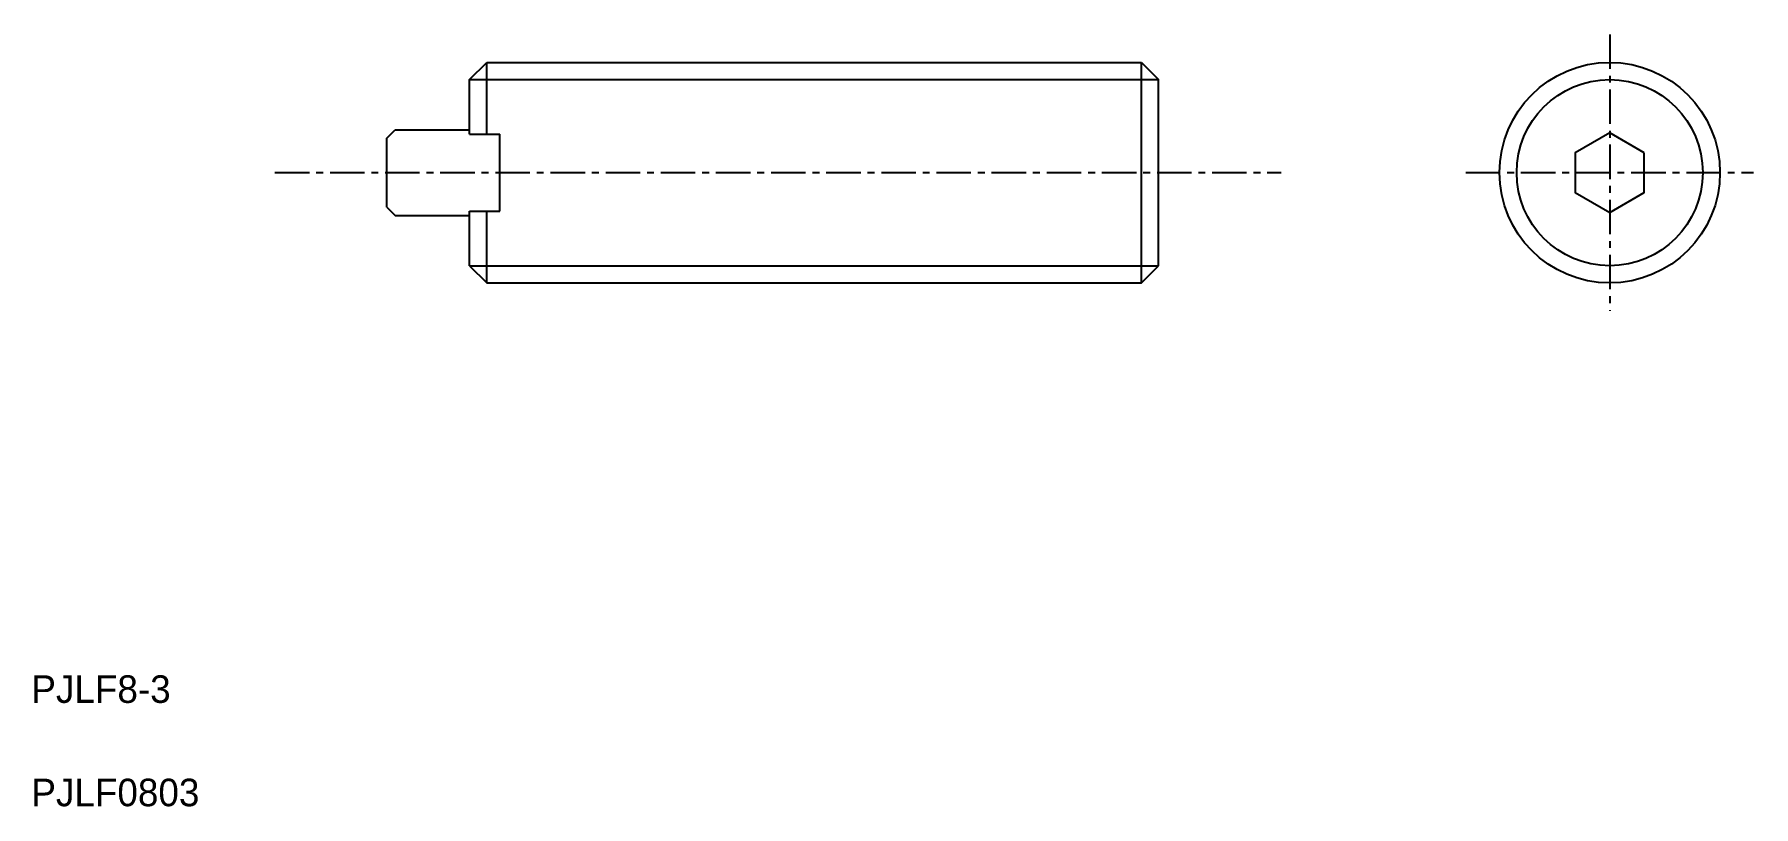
# Model space of a CAD drawing. Extents: x 2.4 to 64.8, y 3.5 to 31.5.
import ezdxf

# ---------------------------------------------------------------- set-up
doc = ezdxf.new("R2010")
doc.units = 0
doc.linetypes.add('CENTER', pattern=[2, 1.25, -0.25, 0.25, -0.25])
doc.layers.get('0').update_dxf_attribs({"linetype": 'CONTINUOUS'})
doc.layers.add('CENTER', color=1, linetype='CENTER')

msp = doc.modelspace()

# ---------------------------------------------------------------- linework, layer by layer
at = {"color": 7, "linetype": 'CONTINUOUS'}
for p, q in [((18.184, 29.863), (18.809, 30.488)), ((18.809, 30.488), (42.559, 30.488)), ((18.809, 27.888), (18.809, 30.488)), ((42.559, 22.488), (42.559, 30.488)), ((42.559, 30.488), (43.184, 29.863)), ((18.184, 27.888), (18.184, 29.863)), ((43.184, 23.113), (43.184, 29.863)), ((15.184, 27.738), (15.484, 28.038)), ((15.184, 25.238), (15.184, 27.738)), ((15.484, 28.038), (18.184, 28.038)), ((18.184, 27.888), (19.284, 27.888)), ((19.284, 25.088), (19.284, 27.888)), ((15.184, 25.238), (15.484, 24.938)), ((18.184, 25.088), (19.284, 25.088)), ((18.184, 23.113), (18.184, 25.088)), ((18.809, 22.488), (18.809, 25.088)), ((15.484, 24.938), (18.184, 24.938)), ((18.184, 23.113), (18.809, 22.488)), ((42.559, 22.488), (43.184, 23.113)), ((18.809, 22.488), (42.559, 22.488))]:
    msp.add_line(p, q, dxfattribs=at)
at = {"color": 3, "linetype": 'CONTINUOUS'}
for p, q in [((18.184, 29.863), (43.184, 29.863)), ((18.184, 23.113), (43.184, 23.113))]:
    msp.add_line(p, q, dxfattribs=at)
at = {"color": 7, "linetype": 'CONTINUOUS'}
msp.add_lwpolyline([(60.796, 27.21), (59.546, 27.932), (58.296, 27.21), (58.296, 25.766), (59.546, 25.045), (60.796, 25.766)], close=True, dxfattribs=at)
msp.add_circle((59.546, 26.488), 4, dxfattribs=at)
at = {"color": 3, "linetype": 'CONTINUOUS'}
msp.add_circle((59.546, 26.488), 3.375, dxfattribs=at)
at = {"layer": 'CENTER', "color": 1, "linetype": 'CENTER'}
for p, q in [((59.546, 31.505), (59.546, 21.471)), ((11.125, 26.488), (47.624, 26.488)), ((54.326, 26.488), (64.766, 26.488))]:
    msp.add_line(p, q, dxfattribs=at)

# ---------------------------------------------------------------- texts
at = {"color": 7, "linetype": 'CONTINUOUS'}
for s, p in [('PJLF8-3', (2.291, 7.251)), ('PJLF0803', (2.291, 3.501))]:
    msp.add_text(s, height=1, dxfattribs=at).set_placement(p)

doc.saveas('drawing.dxf')
